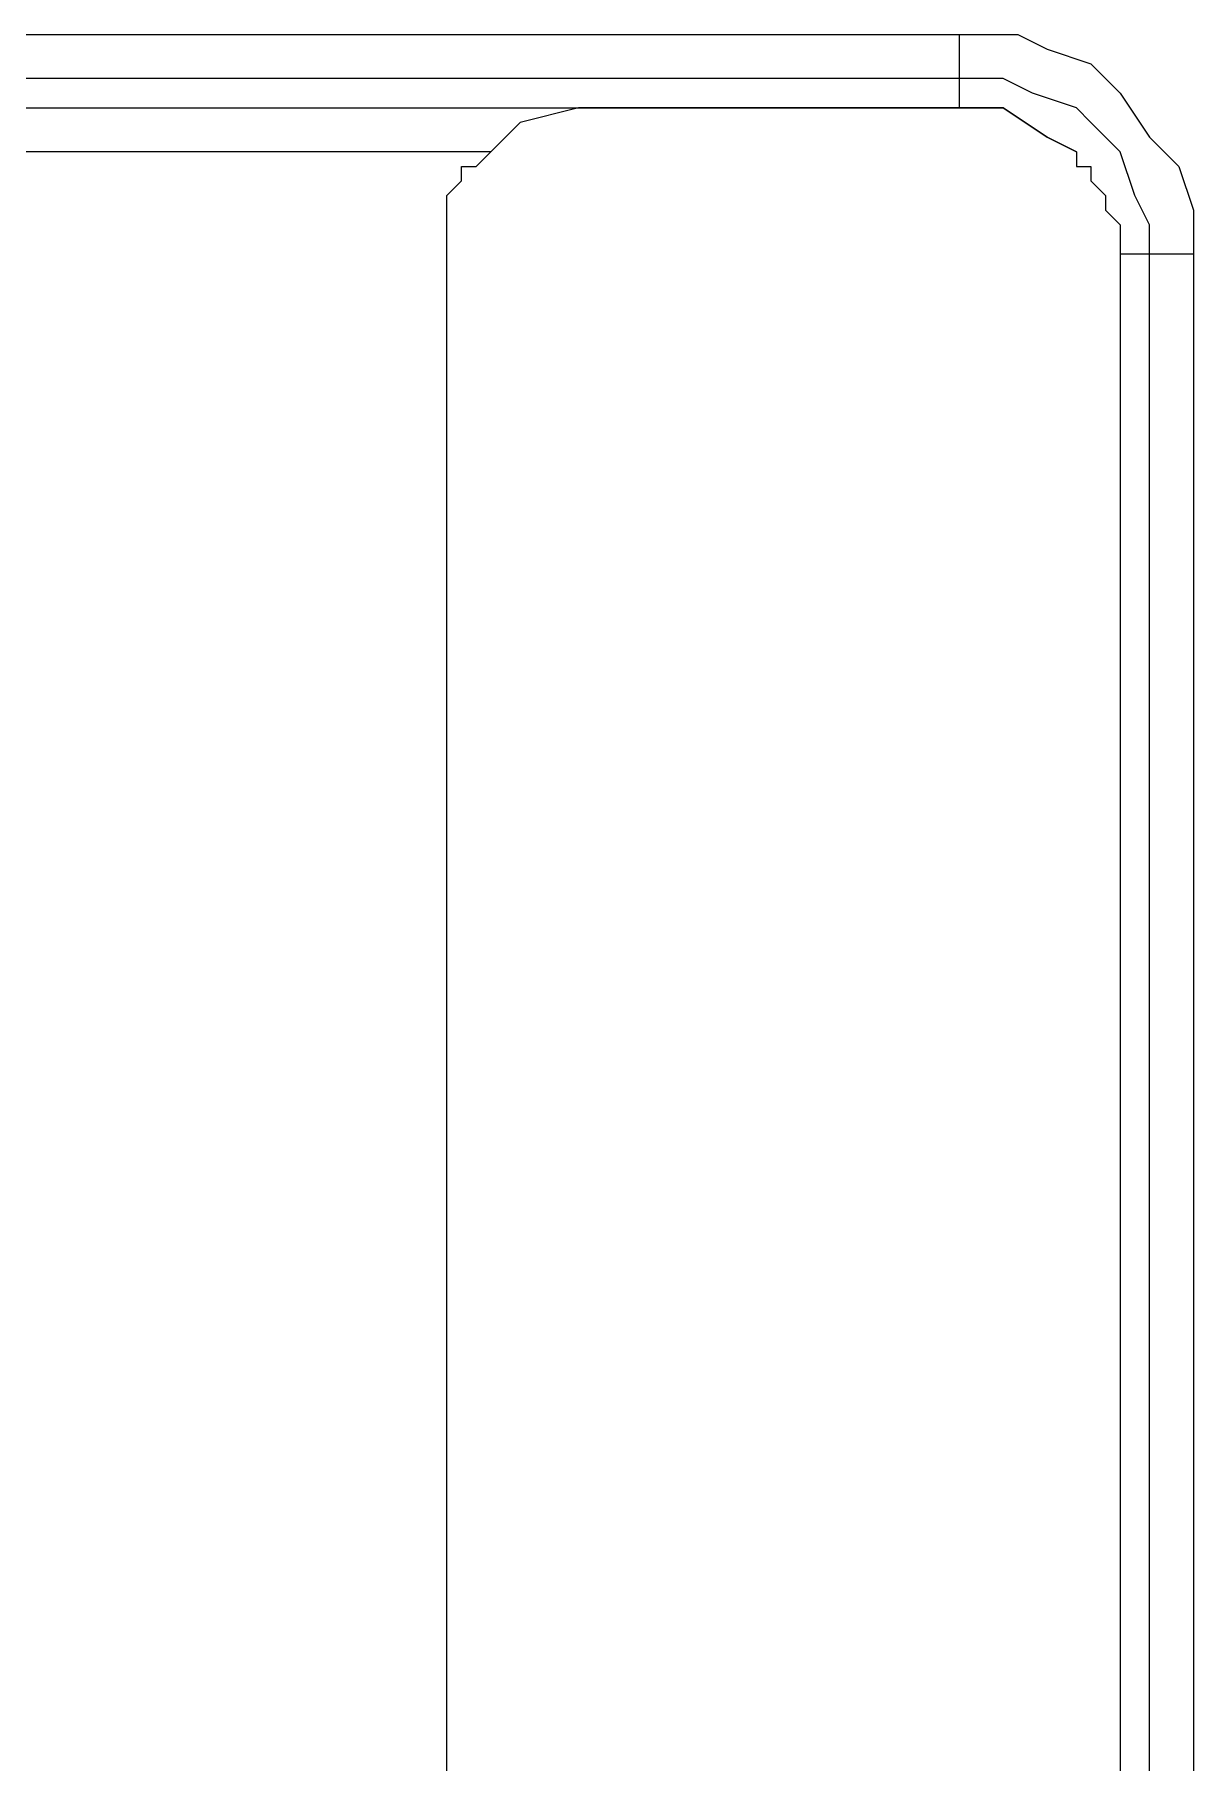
# Model space of a CAD drawing. Header units: centimetres. Extents: x -12.2 to 12.2, y -6.1 to 6.1.
# Drawn here: x -5.8785 to -5.5992, y -4.9689 to -4.5527 of the extents above; entities that cross this region are included whole.
import ezdxf

# ---------------------------------------------------------------- set-up
doc = ezdxf.new("R2010")
doc.units = ezdxf.units.CM
doc.header["$MEASUREMENT"] = 0
doc.layers.add('Camada 1', color=7, linetype='Continuous')

msp = doc.modelspace()

# ---------------------------------------------------------------- linework, layer by layer
at = {"layer": 'Camada 1', "lineweight": 9}
for points in [[(-6.19542, -4.55267), (-6.19542, -4.55267), (-5.65567, -4.55267), (-5.65567, -4.55267)], [(-5.65567, -4.56326), (-5.65567, -4.56326), (-6.19542, -4.56326), (-6.19542, -4.56326)], [(-5.65567, -4.56326), (-5.65567, -4.56326), (-5.65567, -4.57031), (-5.65567, -4.57031)], [(-6.19542, -4.57031), (-6.19542, -4.57031), (-5.65567, -4.57031), (-5.65567, -4.57031)], [(-5.65567, -4.57031), (-5.65567, -4.57031), (-5.74387, -4.57031), (-5.74387, -4.57031)], [(-5.76856, -4.5809), (-5.76856, -4.5809), (-5.89909, -4.5809), (-5.89909, -4.5809)], [(-5.77915, -5.38876), (-5.77915, -5.38876), (-5.77915, -4.60559), (-5.77915, -4.60559)], [(-5.60981, -4.60559), (-5.60981, -4.60559), (-5.61687, -4.60559), (-5.61687, -4.60559)], [(-5.61687, -4.60559), (-5.61687, -4.60559), (-5.61687, -5.38876), (-5.61687, -5.38876)], [(-5.60981, -5.38876), (-5.60981, -5.38876), (-5.60981, -4.60559), (-5.60981, -4.60559)], [(-5.59923, -4.60559), (-5.59923, -4.60559), (-5.59923, -5.38876), (-5.59923, -5.38876)]]:
    msp.add_open_spline(points, degree=3, dxfattribs=at)
for points, knots in [([(-5.65567, -4.55267), (-5.65567, -4.55267), (-5.64156, -4.55267), (-5.64156, -4.55267), (-5.64156, -4.55267), (-5.63451, -4.5562), (-5.63451, -4.5562), (-5.63451, -4.5562), (-5.62392, -4.55973), (-5.62392, -4.55973), (-5.62392, -4.55973), (-5.61687, -4.56678), (-5.61687, -4.56678), (-5.61687, -4.56678), (-5.60981, -4.57737), (-5.60981, -4.57737), (-5.60981, -4.57737), (-5.60276, -4.58442), (-5.60276, -4.58442), (-5.60276, -4.58442), (-5.59923, -4.59501), (-5.59923, -4.59501), (-5.59923, -4.59501), (-5.59923, -4.60559), (-5.59923, -4.60559)], [0, 0, 0, 0, 0.125, 0.125, 0.125, 0.25, 0.25, 0.25, 0.375, 0.375, 0.375, 0.5, 0.5, 0.5, 0.625, 0.625, 0.625, 0.75, 0.75, 0.75, 0.875, 0.875, 0.875, 1, 1, 1, 1]), ([(-5.65567, -4.55267), (-5.65567, -4.55267), (-5.65567, -4.55267), (-5.65567, -4.55267), (-5.65567, -4.55267), (-5.65567, -4.5562), (-5.65567, -4.5562), (-5.65567, -4.5562), (-5.65567, -4.55973), (-5.65567, -4.55973), (-5.65567, -4.55973), (-5.65567, -4.56326), (-5.65567, -4.56326)], [0, 0, 0, 0, 0.25, 0.25, 0.25, 0.5, 0.5, 0.5, 0.75, 0.75, 0.75, 1, 1, 1, 1]), ([(-5.60981, -4.60559), (-5.60981, -4.60559), (-5.60981, -4.59853), (-5.60981, -4.59853), (-5.60981, -4.59853), (-5.61334, -4.59148), (-5.61334, -4.59148), (-5.61334, -4.59148), (-5.61687, -4.5809), (-5.61687, -4.5809), (-5.61687, -4.5809), (-5.62392, -4.57384), (-5.62392, -4.57384), (-5.62392, -4.57384), (-5.62745, -4.57031), (-5.62745, -4.57031), (-5.62745, -4.57031), (-5.63804, -4.56678), (-5.63804, -4.56678), (-5.63804, -4.56678), (-5.64509, -4.56326), (-5.64509, -4.56326), (-5.64509, -4.56326), (-5.65567, -4.56326), (-5.65567, -4.56326)], [0, 0, 0, 0, 0.125, 0.125, 0.125, 0.25, 0.25, 0.25, 0.375, 0.375, 0.375, 0.5, 0.5, 0.5, 0.625, 0.625, 0.625, 0.75, 0.75, 0.75, 0.875, 0.875, 0.875, 1, 1, 1, 1]), ([(-5.74387, -4.57031), (-5.74387, -4.57031), (-5.7474, -4.57031), (-5.7474, -4.57031), (-5.7474, -4.57031), (-5.76151, -4.57384), (-5.76151, -4.57384), (-5.76151, -4.57384), (-5.76856, -4.5809), (-5.76856, -4.5809)], [0, 0, 0, 0, 0.333333, 0.333333, 0.333333, 0.666667, 0.666667, 0.666667, 1, 1, 1, 1]), ([(-5.65567, -4.57031), (-5.65567, -4.57031), (-5.65215, -4.57031), (-5.65215, -4.57031), (-5.65215, -4.57031), (-5.64509, -4.57031), (-5.64509, -4.57031), (-5.64509, -4.57031), (-5.63451, -4.57737), (-5.63451, -4.57737), (-5.63451, -4.57737), (-5.62745, -4.5809), (-5.62745, -4.5809)], [0, 0, 0, 0, 0.25, 0.25, 0.25, 0.5, 0.5, 0.5, 0.75, 0.75, 0.75, 1, 1, 1, 1]), ([(-5.62745, -4.5809), (-5.62745, -4.5809), (-5.63451, -4.57737), (-5.63451, -4.57737), (-5.63451, -4.57737), (-5.64509, -4.57031), (-5.64509, -4.57031), (-5.64509, -4.57031), (-5.65215, -4.57031), (-5.65215, -4.57031), (-5.65215, -4.57031), (-5.65567, -4.57031), (-5.65567, -4.57031)], [0, 0, 0, 0, 0.25, 0.25, 0.25, 0.5, 0.5, 0.5, 0.75, 0.75, 0.75, 1, 1, 1, 1]), ([(-5.77915, -4.60559), (-5.77915, -4.60559), (-5.77915, -4.60206), (-5.77915, -4.60206), (-5.77915, -4.60206), (-5.77915, -4.59853), (-5.77915, -4.59853), (-5.77915, -4.59853), (-5.77915, -4.59501), (-5.77915, -4.59501), (-5.77915, -4.59501), (-5.77915, -4.59148), (-5.77915, -4.59148), (-5.77915, -4.59148), (-5.77562, -4.58795), (-5.77562, -4.58795), (-5.77562, -4.58795), (-5.77562, -4.58442), (-5.77562, -4.58442), (-5.77562, -4.58442), (-5.77209, -4.58442), (-5.77209, -4.58442), (-5.77209, -4.58442), (-5.76856, -4.5809), (-5.76856, -4.5809)], [0, 0, 0, 0, 0.125, 0.125, 0.125, 0.25, 0.25, 0.25, 0.375, 0.375, 0.375, 0.5, 0.5, 0.5, 0.625, 0.625, 0.625, 0.75, 0.75, 0.75, 0.875, 0.875, 0.875, 1, 1, 1, 1]), ([(-5.62745, -4.5809), (-5.62745, -4.5809), (-5.62745, -4.58442), (-5.62745, -4.58442), (-5.62745, -4.58442), (-5.62392, -4.58442), (-5.62392, -4.58442), (-5.62392, -4.58442), (-5.62392, -4.58795), (-5.62392, -4.58795), (-5.62392, -4.58795), (-5.6204, -4.59148), (-5.6204, -4.59148), (-5.6204, -4.59148), (-5.6204, -4.59501), (-5.6204, -4.59501), (-5.6204, -4.59501), (-5.61687, -4.59853), (-5.61687, -4.59853), (-5.61687, -4.59853), (-5.61687, -4.60206), (-5.61687, -4.60206), (-5.61687, -4.60206), (-5.61687, -4.60559), (-5.61687, -4.60559)], [0, 0, 0, 0, 0.125, 0.125, 0.125, 0.25, 0.25, 0.25, 0.375, 0.375, 0.375, 0.5, 0.5, 0.5, 0.625, 0.625, 0.625, 0.75, 0.75, 0.75, 0.875, 0.875, 0.875, 1, 1, 1, 1]), ([(-5.59923, -4.60559), (-5.59923, -4.60559), (-5.59923, -4.60559), (-5.59923, -4.60559), (-5.59923, -4.60559), (-5.60276, -4.60559), (-5.60276, -4.60559), (-5.60276, -4.60559), (-5.60629, -4.60559), (-5.60629, -4.60559), (-5.60629, -4.60559), (-5.60981, -4.60559), (-5.60981, -4.60559)], [0, 0, 0, 0, 0.25, 0.25, 0.25, 0.5, 0.5, 0.5, 0.75, 0.75, 0.75, 1, 1, 1, 1])]:
    msp.add_open_spline(points, degree=3, knots=knots, dxfattribs=at)

doc.saveas('drawing.dxf')
